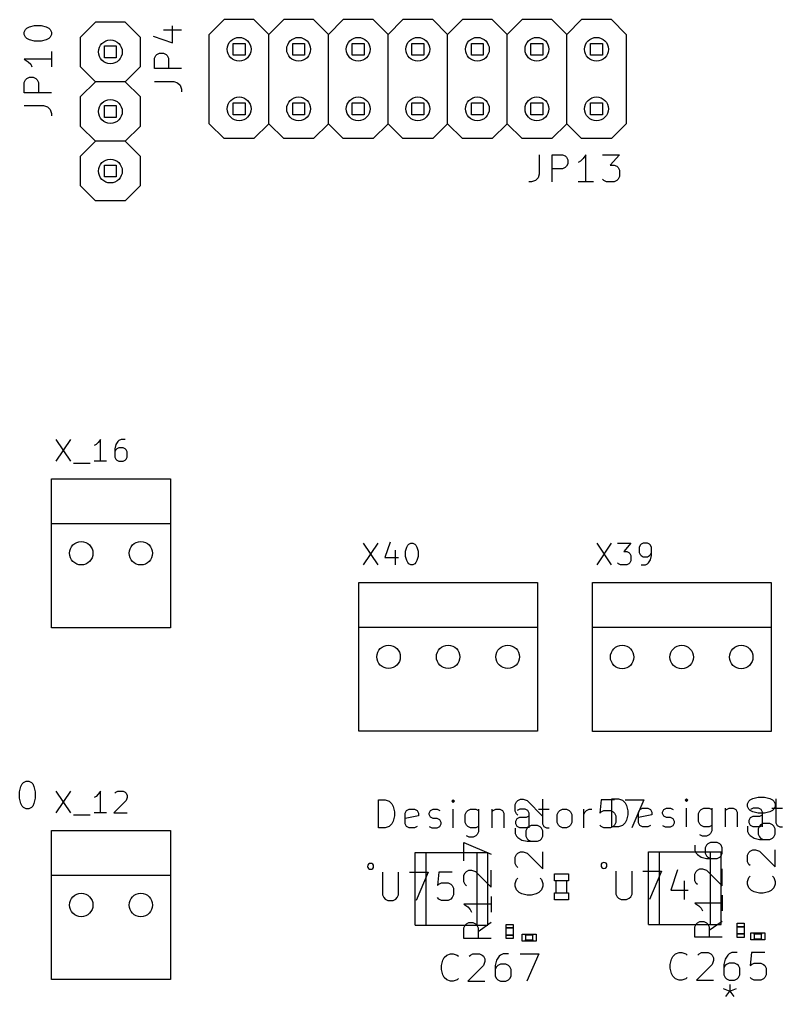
# Model space of a CAD drawing. Header units: millimetres. Extents: x -1 to 260, y -56 to 300.
# Drawn here: x 66.6 to 99.13, y 40.6 to 82.26 of the extents above; entities that cross this region are included whole.
import ezdxf

# ---------------------------------------------------------------- set-up
doc = ezdxf.new("R2010")
doc.units = ezdxf.units.MM
for name, color, linetype, true_color in [('Edge.Cuts', 254, 'CONTINUOUS', 0xd0d2cd), ('F.Fab', 9, 'CONTINUOUS', 0xafafaf), ('F.Silkscreen', 41, 'CONTINUOUS', 0xf2eda1)]:
    doc.layers.add(name, color=color, linetype=linetype, true_color=true_color)

msp = doc.modelspace()

# ---------------------------------------------------------------- linework, layer by layer
at = {"layer": 'Edge.Cuts'}
for centre, radius in [((70.47, 80.88), 0.508), ((75.96, 80.99), 0.508), ((78.5, 80.99), 0.508), ((81.04, 80.99), 0.508), ((83.58, 80.99), 0.508), ((86.12, 80.99), 0.508), ((88.66, 80.99), 0.508), ((91.2, 80.99), 0.508), ((70.47, 78.34), 0.508), ((75.96, 78.45), 0.508), ((78.5, 78.45), 0.508), ((81.04, 78.45), 0.508), ((83.58, 78.45), 0.508), ((86.12, 78.45), 0.508), ((88.66, 78.45), 0.508), ((91.2, 78.45), 0.508), ((70.47, 75.8), 0.508), ((69.23, 59.5), 0.5), ((71.77, 59.5), 0.5), ((82.33489, 55.083209), 0.5), ((84.87489, 55.083209), 0.5), ((87.41489, 55.083209), 0.5), ((92.294228, 55.07385), 0.5), ((94.834228, 55.07385), 0.5), ((97.374228, 55.07385), 0.5), ((69.23, 44.5), 0.5), ((71.77, 44.5), 0.5)]:
    msp.add_circle(centre, radius, dxfattribs=at)
at = {"layer": 'F.Fab', "linetype": 'CONTINUOUS'}
for p, q in [((75.706, 80.736), (75.706, 81.244)), ((75.706, 81.244), (76.214, 81.244)), ((76.214, 81.244), (76.214, 80.736)), ((78.246, 80.736), (78.246, 81.244)), ((78.246, 81.244), (78.754, 81.244)), ((78.754, 81.244), (78.754, 80.736)), ((80.786, 80.736), (80.786, 81.244)), ((80.786, 81.244), (81.294, 81.244)), ((81.294, 81.244), (81.294, 80.736)), ((83.326, 80.736), (83.326, 81.244)), ((83.326, 81.244), (83.834, 81.244)), ((83.834, 81.244), (83.834, 80.736)), ((85.866, 80.736), (85.866, 81.244)), ((85.866, 81.244), (86.374, 81.244)), ((86.374, 81.244), (86.374, 80.736)), ((88.406, 80.736), (88.406, 81.244)), ((88.406, 81.244), (88.914, 81.244)), ((88.914, 81.244), (88.914, 80.736)), ((90.946, 80.736), (90.946, 81.244)), ((90.946, 81.244), (91.454, 81.244)), ((91.454, 81.244), (91.454, 80.736)), ((70.216, 80.626), (70.216, 81.134)), ((70.216, 81.134), (70.724, 81.134)), ((70.724, 81.134), (70.724, 80.626)), ((70.724, 80.626), (70.216, 80.626)), ((76.214, 80.736), (75.706, 80.736)), ((78.754, 80.736), (78.246, 80.736)), ((81.294, 80.736), (80.786, 80.736)), ((83.834, 80.736), (83.326, 80.736)), ((86.374, 80.736), (85.866, 80.736)), ((88.914, 80.736), (88.406, 80.736)), ((91.454, 80.736), (90.946, 80.736)), ((70.216, 78.086), (70.216, 78.594)), ((70.216, 78.594), (70.724, 78.594)), ((70.724, 78.594), (70.724, 78.086)), ((75.706, 78.196), (75.706, 78.704)), ((75.706, 78.704), (76.214, 78.704)), ((76.214, 78.704), (76.214, 78.196)), ((78.246, 78.196), (78.246, 78.704)), ((78.246, 78.704), (78.754, 78.704)), ((78.754, 78.704), (78.754, 78.196)), ((80.786, 78.196), (80.786, 78.704)), ((80.786, 78.704), (81.294, 78.704)), ((81.294, 78.704), (81.294, 78.196)), ((83.326, 78.196), (83.326, 78.704)), ((83.326, 78.704), (83.834, 78.704)), ((83.834, 78.704), (83.834, 78.196)), ((85.866, 78.196), (85.866, 78.704)), ((85.866, 78.704), (86.374, 78.704)), ((86.374, 78.704), (86.374, 78.196)), ((88.406, 78.196), (88.406, 78.704)), ((88.406, 78.704), (88.914, 78.704)), ((88.914, 78.704), (88.914, 78.196)), ((90.946, 78.196), (90.946, 78.704)), ((90.946, 78.704), (91.454, 78.704)), ((91.454, 78.704), (91.454, 78.196)), ((70.724, 78.086), (70.216, 78.086)), ((76.214, 78.196), (75.706, 78.196)), ((78.754, 78.196), (78.246, 78.196)), ((81.294, 78.196), (80.786, 78.196)), ((83.834, 78.196), (83.326, 78.196)), ((86.374, 78.196), (85.866, 78.196)), ((88.914, 78.196), (88.406, 78.196)), ((91.454, 78.196), (90.946, 78.196)), ((70.216, 75.546), (70.216, 76.054)), ((70.216, 76.054), (70.724, 76.054)), ((70.724, 76.054), (70.724, 75.546)), ((70.724, 75.546), (70.216, 75.546)), ((83.474175, 46.732859), (86.572975, 46.732859)), ((83.474175, 43.634059), (83.474175, 46.732859)), ((86.572975, 43.634059), (86.572975, 46.732859)), ((93.42499, 46.771962), (96.52379, 46.771962)), ((93.42499, 43.673162), (93.42499, 46.771962)), ((96.52379, 43.673162), (96.52379, 46.771962)), ((82.079424, 45.897213), (82.079424, 44.927103)), ((82.764208, 44.927103), (82.764208, 45.897213)), ((83.220731, 45.897213), (84.019645, 45.897213)), ((84.019645, 45.897213), (83.506057, 44.698841)), ((84.476168, 45.897213), (84.419103, 45.32656)), ((85.046822, 45.897213), (84.476168, 45.897213)), ((89.403437, 45.526418), (89.403437, 45.826418)), ((89.403437, 45.826418), (90.003337, 45.826418)), ((90.003337, 45.826418), (90.003337, 45.526418)), ((92.030239, 45.936316), (92.030239, 44.966206)), ((92.715023, 44.966206), (92.715023, 45.936316)), ((93.171546, 45.936316), (93.97046, 45.936316)), ((93.97046, 45.936316), (93.456872, 44.737944)), ((94.655245, 45.993382), (94.369918, 45.137402)), ((84.476168, 45.383625), (84.590299, 45.440691)), ((84.590299, 45.440691), (84.875626, 45.440691)), ((84.875626, 45.440691), (84.989756, 45.383625)), ((90.003337, 45.526418), (89.403437, 45.526418)), ((89.474537, 45.022618), (89.474537, 45.512618)), ((89.922537, 45.512618), (89.922537, 45.022618)), ((94.940571, 45.536859), (94.940571, 44.737944)), ((84.419103, 45.32656), (84.476168, 45.383625)), ((84.989756, 45.383625), (85.046822, 45.32656)), ((85.046822, 45.32656), (85.103887, 45.212429)), ((85.103887, 45.212429), (85.103887, 44.927103)), ((89.403437, 44.713618), (89.403437, 45.013618)), ((89.403437, 45.013618), (90.003337, 45.013618)), ((90.003337, 45.013618), (90.003337, 44.713618)), ((94.369918, 45.137402), (95.111767, 45.137402)), ((82.079424, 44.927103), (82.13649, 44.812972)), ((82.13649, 44.812972), (82.193555, 44.755907)), ((82.193555, 44.755907), (82.307686, 44.698841)), ((82.307686, 44.698841), (82.535947, 44.698841)), ((82.535947, 44.698841), (82.650078, 44.755907)), ((82.650078, 44.755907), (82.707143, 44.812972)), ((82.707143, 44.812972), (82.764208, 44.927103)), ((84.476168, 44.755907), (84.419103, 44.812972)), ((84.590299, 44.698841), (84.476168, 44.755907)), ((84.875626, 44.698841), (84.590299, 44.698841)), ((84.989756, 44.755907), (84.875626, 44.698841)), ((85.046822, 44.812972), (84.989756, 44.755907)), ((85.103887, 44.927103), (85.046822, 44.812972)), ((90.003337, 44.713618), (89.403437, 44.713618)), ((92.030239, 44.966206), (92.087305, 44.852075)), ((92.087305, 44.852075), (92.14437, 44.79501)), ((92.14437, 44.79501), (92.258501, 44.737944)), ((92.258501, 44.737944), (92.486762, 44.737944)), ((92.486762, 44.737944), (92.600893, 44.79501)), ((92.600893, 44.79501), (92.657958, 44.852075)), ((92.657958, 44.852075), (92.715023, 44.966206)), ((83.474175, 43.634059), (86.572975, 43.634059)), ((87.35, 43.52), (87.35, 43.67)), ((87.35, 43.67), (87.65, 43.67)), ((87.65, 43.52), (87.35, 43.52)), ((87.65, 43.67), (87.65, 43.52)), ((93.42499, 43.673162), (96.52379, 43.673162)), ((97.2, 43.57), (97.2, 43.72)), ((97.2, 43.72), (97.5, 43.72)), ((97.5, 43.57), (97.2, 43.57)), ((97.5, 43.72), (97.5, 43.57)), ((87.35, 43.07), (87.35, 43.22)), ((87.35, 43.22), (87.65, 43.22)), ((87.65, 43.07), (87.35, 43.07)), ((87.65, 43.22), (87.65, 43.07)), ((88.03, 42.96), (88.03, 43.26)), ((88.03, 43.26), (88.18, 43.26)), ((88.18, 42.96), (88.03, 42.96)), ((88.18, 43.26), (88.18, 42.96)), ((88.18, 43.21), (88.18, 43.26)), ((88.18, 43.26), (88.48, 43.26)), ((88.48, 43.21), (88.18, 43.21)), ((88.18, 42.96), (88.18, 43.01)), ((88.18, 43.01), (88.48, 43.01)), ((88.48, 42.96), (88.18, 42.96)), ((88.48, 43.26), (88.48, 43.21)), ((88.48, 42.96), (88.48, 43.26)), ((88.48, 43.26), (88.63, 43.26)), ((88.48, 43.01), (88.48, 42.96)), ((88.63, 42.96), (88.48, 42.96)), ((88.63, 43.26), (88.63, 42.96)), ((97.2, 43.12), (97.2, 43.27)), ((97.2, 43.27), (97.5, 43.27)), ((97.5, 43.12), (97.2, 43.12)), ((97.5, 43.27), (97.5, 43.12)), ((97.78, 43.01), (97.78, 43.31)), ((97.78, 43.31), (97.93, 43.31)), ((97.93, 43.01), (97.78, 43.01)), ((97.93, 43.31), (97.93, 43.01)), ((97.93, 43.26), (97.93, 43.31)), ((97.93, 43.31), (98.23, 43.31)), ((98.23, 43.26), (97.93, 43.26)), ((97.93, 43.01), (97.93, 43.06)), ((97.93, 43.06), (98.23, 43.06)), ((98.23, 43.01), (97.93, 43.01)), ((98.23, 43.31), (98.23, 43.26)), ((98.23, 43.01), (98.23, 43.31)), ((98.23, 43.31), (98.38, 43.31)), ((98.23, 43.06), (98.23, 43.01)), ((98.38, 43.01), (98.23, 43.01)), ((98.38, 43.31), (98.38, 43.01)), ((96.607982, 40.940943), (96.89222, 40.827248)), ((96.721678, 40.599857), (96.89222, 40.827248)), ((96.89222, 41.111486), (96.89222, 40.827248)), ((96.89222, 40.827248), (97.176459, 40.940943)), ((96.89222, 40.827248), (97.062763, 40.599857))]:
    msp.add_line(p, q, dxfattribs=at)
at = {"layer": 'F.Fab'}
for centre, radius in [((70.47, 80.88), 0.508), ((75.96, 80.99), 0.508), ((78.5, 80.99), 0.508), ((81.04, 80.99), 0.508), ((83.58, 80.99), 0.508), ((86.12, 80.99), 0.508), ((88.66, 80.99), 0.508), ((91.2, 80.99), 0.508), ((70.47, 78.34), 0.508), ((75.96, 78.45), 0.508), ((78.5, 78.45), 0.508), ((81.04, 78.45), 0.508), ((83.58, 78.45), 0.508), ((86.12, 78.45), 0.508), ((88.66, 78.45), 0.508), ((91.2, 78.45), 0.508), ((70.47, 75.8), 0.508), ((69.23, 59.5), 0.5), ((71.77, 59.5), 0.5), ((82.33489, 55.083209), 0.5), ((84.87489, 55.083209), 0.5), ((87.41489, 55.083209), 0.5), ((92.294228, 55.07385), 0.5), ((94.834228, 55.07385), 0.5), ((97.374228, 55.07385), 0.5), ((69.23, 44.5), 0.5), ((71.77, 44.5), 0.5)]:
    msp.add_circle(centre, radius, dxfattribs=at)
at = {"layer": 'F.Silkscreen', "linetype": 'CONTINUOUS'}
for p, q in [((69.835, 82.15), (69.2, 81.515)), ((71.105, 82.15), (69.835, 82.15)), ((71.74, 81.515), (71.105, 82.15)), ((75.325, 82.26), (74.69, 81.625)), ((76.595, 82.26), (75.325, 82.26)), ((77.23, 81.625), (76.595, 82.26)), ((77.865, 82.26), (77.23, 81.625)), ((79.135, 82.26), (77.865, 82.26)), ((79.77, 81.625), (79.135, 82.26)), ((80.405, 82.26), (79.77, 81.625)), ((81.675, 82.26), (80.405, 82.26)), ((82.31, 81.625), (81.675, 82.26)), ((82.945, 82.26), (82.31, 81.625)), ((84.215, 82.26), (82.945, 82.26)), ((84.85, 81.625), (84.215, 82.26)), ((85.485, 82.26), (84.85, 81.625)), ((86.755, 82.26), (85.485, 82.26)), ((87.39, 81.625), (86.755, 82.26)), ((88.025, 82.26), (87.39, 81.625)), ((89.295, 82.26), (88.025, 82.26)), ((89.93, 81.625), (89.295, 82.26)), ((90.565, 82.26), (89.93, 81.625)), ((91.835, 82.26), (90.565, 82.26)), ((92.47, 81.625), (91.835, 82.26)), ((66.797889, 81.725702), (66.852922, 81.835769)), ((66.797889, 81.615636), (66.797889, 81.725702)), ((66.852922, 81.835769), (66.907956, 81.890802)), ((66.907956, 81.890802), (67.018022, 81.945836)), ((67.018022, 81.945836), (67.238156, 82.000869)), ((67.238156, 82.000869), (67.513322, 82.000869)), ((67.513322, 82.000869), (67.733456, 81.945836)), ((67.733456, 81.945836), (67.843522, 81.890802)), ((67.843522, 81.890802), (67.898556, 81.835769)), ((67.898556, 81.835769), (67.953589, 81.725702)), ((67.953589, 81.725702), (67.953589, 81.615636)), ((72.733122, 81.820802), (73.503589, 81.820802)), ((73.118356, 81.270469), (73.118356, 81.985902)), ((66.852922, 81.505569), (66.797889, 81.615636)), ((66.907956, 81.450536), (66.852922, 81.505569)), ((67.018022, 81.395502), (66.907956, 81.450536)), ((67.238156, 81.340469), (67.018022, 81.395502)), ((67.513322, 81.340469), (67.238156, 81.340469)), ((67.733456, 81.395502), (67.513322, 81.340469)), ((67.843522, 81.450536), (67.733456, 81.395502)), ((67.898556, 81.505569), (67.843522, 81.450536)), ((67.953589, 81.615636), (67.898556, 81.505569)), ((69.2, 80.245), (69.2, 81.515)), ((71.74, 81.515), (71.74, 80.245)), ((72.292856, 81.545636), (73.118356, 81.270469)), ((74.69, 77.815), (74.69, 81.625)), ((77.23, 77.815), (77.23, 81.625)), ((79.77, 77.815), (79.77, 81.625)), ((82.31, 77.815), (82.31, 81.625)), ((84.85, 77.815), (84.85, 81.625)), ((87.39, 77.815), (87.39, 81.625)), ((89.93, 77.815), (89.93, 81.625)), ((92.47, 81.625), (92.47, 77.815)), ((67.953589, 80.900202), (67.953589, 80.239802)), ((72.457956, 80.775169), (72.568022, 80.830202)), ((72.568022, 80.830202), (72.733122, 80.830202)), ((72.733122, 80.830202), (72.843189, 80.775169)), ((67.953589, 80.570002), (66.797889, 80.570002)), ((66.797889, 80.570002), (66.962989, 80.459935)), ((66.962989, 80.459935), (67.073056, 80.349869)), ((72.347889, 80.610069), (72.402922, 80.720136)), ((72.347889, 80.169802), (72.347889, 80.610069)), ((72.402922, 80.720136), (72.457956, 80.775169)), ((72.843189, 80.775169), (72.898222, 80.720136)), ((72.898222, 80.720136), (72.953256, 80.610069)), ((72.953256, 80.610069), (72.953256, 80.169802)), ((67.073056, 80.349869), (67.128089, 80.239802)), ((69.835, 79.61), (69.2, 80.245)), ((71.74, 80.245), (71.105, 79.61)), ((73.503589, 80.169802), (72.347889, 80.169802)), ((66.797889, 79.579402), (66.852922, 79.689469)), ((66.797889, 79.139135), (66.797889, 79.579402)), ((66.852922, 79.689469), (66.907956, 79.744502)), ((66.907956, 79.744502), (67.018022, 79.799535)), ((67.018022, 79.799535), (67.183122, 79.799535)), ((67.183122, 79.799535), (67.293189, 79.744502)), ((67.293189, 79.744502), (67.348222, 79.689469)), ((67.348222, 79.689469), (67.403256, 79.579402)), ((67.403256, 79.579402), (67.403256, 79.139135)), ((69.2, 78.975), (69.835, 79.61)), ((71.105, 79.61), (69.835, 79.61)), ((71.105, 79.61), (71.74, 78.975)), ((72.347889, 79.619469), (73.173389, 79.619469)), ((73.173389, 79.619469), (73.338489, 79.564436)), ((73.338489, 79.564436), (73.448556, 79.454369)), ((73.448556, 79.454369), (73.503589, 79.289269)), ((73.503589, 79.289269), (73.503589, 79.179203)), ((67.953589, 79.139135), (66.797889, 79.139135)), ((69.2, 77.705), (69.2, 78.975)), ((71.74, 78.975), (71.74, 77.705)), ((66.797889, 78.588802), (67.623389, 78.588802)), ((67.623389, 78.588802), (67.788489, 78.533769)), ((67.788489, 78.533769), (67.898556, 78.423702)), ((67.898556, 78.423702), (67.953589, 78.258602)), ((67.953589, 78.258602), (67.953589, 78.148536)), ((69.835, 77.07), (69.2, 77.705)), ((71.74, 77.705), (71.105, 77.07)), ((75.325, 77.18), (74.69, 77.815)), ((77.23, 77.815), (76.595, 77.18)), ((77.865, 77.18), (77.23, 77.815)), ((79.77, 77.815), (79.135, 77.18)), ((80.405, 77.18), (79.77, 77.815)), ((82.31, 77.815), (81.675, 77.18)), ((82.945, 77.18), (82.31, 77.815)), ((84.85, 77.815), (84.215, 77.18)), ((85.485, 77.18), (84.85, 77.815)), ((87.39, 77.815), (86.755, 77.18)), ((88.025, 77.18), (87.39, 77.815)), ((89.93, 77.815), (89.295, 77.18)), ((90.565, 77.18), (89.93, 77.815)), ((92.47, 77.815), (91.835, 77.18)), ((76.595, 77.18), (75.325, 77.18)), ((79.135, 77.18), (77.865, 77.18)), ((81.675, 77.18), (80.405, 77.18)), ((84.215, 77.18), (82.945, 77.18)), ((86.755, 77.18), (85.485, 77.18)), ((89.295, 77.18), (88.025, 77.18)), ((91.835, 77.18), (90.565, 77.18)), ((69.2, 76.435), (69.835, 77.07)), ((71.105, 77.07), (69.835, 77.07)), ((71.105, 77.07), (71.74, 76.435)), ((69.2, 75.165), (69.2, 76.435)), ((71.74, 76.435), (71.74, 75.165)), ((88.762602, 76.49591), (88.762602, 75.67041)), ((89.312935, 75.34021), (89.312935, 76.49591)), ((89.312935, 76.49591), (89.753202, 76.49591)), ((89.753202, 76.49591), (89.863269, 76.440877)), ((89.863269, 76.440877), (89.918302, 76.385844)), ((89.918302, 76.385844), (89.973335, 76.275777)), ((89.973335, 76.275777), (89.973335, 76.110677)), ((90.633735, 76.33081), (90.523669, 76.220744)), ((90.743802, 76.49591), (90.633735, 76.33081)), ((90.743802, 75.34021), (90.743802, 76.49591)), ((91.459236, 76.49591), (92.174669, 76.49591)), ((92.174669, 76.49591), (91.789436, 76.055644)), ((89.753202, 75.890544), (89.312935, 75.890544)), ((89.863269, 75.945577), (89.753202, 75.890544)), ((89.918302, 76.00061), (89.863269, 75.945577)), ((89.973335, 76.110677), (89.918302, 76.00061)), ((90.523669, 76.220744), (90.413602, 76.16571)), ((91.789436, 76.055644), (91.954536, 76.055644)), ((91.954536, 76.055644), (92.064602, 76.00061)), ((92.064602, 76.00061), (92.119636, 75.945577)), ((92.119636, 75.945577), (92.174669, 75.83551)), ((92.174669, 75.83551), (92.174669, 75.560344)), ((88.707569, 75.50531), (88.597502, 75.395244)), ((88.762602, 75.67041), (88.707569, 75.50531)), ((91.514269, 75.395244), (91.459236, 75.450277)), ((92.119636, 75.450277), (92.064602, 75.395244)), ((92.174669, 75.560344), (92.119636, 75.450277)), ((69.835, 74.53), (69.2, 75.165)), ((71.74, 75.165), (71.105, 74.53)), ((88.432402, 75.34021), (88.322336, 75.34021)), ((88.597502, 75.395244), (88.432402, 75.34021)), ((91.074002, 75.34021), (90.413602, 75.34021)), ((91.624336, 75.34021), (91.514269, 75.395244)), ((91.954536, 75.34021), (91.624336, 75.34021)), ((92.064602, 75.395244), (91.954536, 75.34021)), ((71.105, 74.53), (69.835, 74.53)), ((68.152237, 64.352463), (68.76861, 63.427903)), ((68.76861, 64.352463), (68.152237, 63.427903)), ((69.95733, 64.220383), (69.869277, 64.13233)), ((70.045383, 64.352463), (69.95733, 64.220383)), ((70.045383, 63.427903), (70.045383, 64.352463)), ((70.793836, 64.26441), (70.705783, 64.13233)), ((70.837863, 64.308436), (70.793836, 64.26441)), ((70.925916, 64.352463), (70.837863, 64.308436)), ((71.102023, 64.352463), (70.925916, 64.352463)), ((69.869277, 64.13233), (69.781223, 64.088303)), ((70.705783, 64.13233), (70.661756, 63.956223)), ((70.661756, 63.956223), (70.661756, 63.60401)), ((70.705783, 63.912196), (70.661756, 63.824143)), ((70.74981, 63.956223), (70.705783, 63.912196)), ((70.837863, 64.00025), (70.74981, 63.956223)), ((71.01397, 64.00025), (70.837863, 64.00025)), ((71.102023, 63.956223), (71.01397, 64.00025)), ((71.14605, 63.912196), (71.102023, 63.956223)), ((71.190076, 63.824143), (71.14605, 63.912196)), ((71.190076, 63.60401), (71.190076, 63.824143)), ((68.90069, 63.33985), (69.605116, 63.33985)), ((70.309543, 63.427903), (69.781223, 63.427903)), ((70.661756, 63.60401), (70.705783, 63.515956)), ((70.705783, 63.515956), (70.74981, 63.47193)), ((70.74981, 63.47193), (70.837863, 63.427903)), ((70.837863, 63.427903), (71.01397, 63.427903)), ((71.01397, 63.427903), (71.102023, 63.47193)), ((71.102023, 63.47193), (71.14605, 63.515956)), ((71.14605, 63.515956), (71.190076, 63.60401)), ((67.96, 62.675), (73.04, 62.675)), ((67.96, 60.77), (67.96, 62.675)), ((73.04, 62.675), (73.04, 60.77)), ((67.96, 60.77), (73.04, 60.77)), ((67.96, 56.325), (67.96, 60.77)), ((73.04, 60.77), (73.04, 56.325)), ((81.257127, 59.935672), (81.8735, 59.011112)), ((81.8735, 59.935672), (81.257127, 59.011112)), ((82.40182, 59.979699), (82.181686, 59.319299)), ((82.621953, 59.627485), (82.621953, 59.011112)), ((83.062219, 59.583459), (83.106246, 59.759565)), ((83.062219, 59.363325), (83.062219, 59.583459)), ((83.106246, 59.759565), (83.150273, 59.847619)), ((83.150273, 59.847619), (83.194299, 59.891645)), ((83.194299, 59.891645), (83.282353, 59.935672)), ((83.282353, 59.935672), (83.370406, 59.935672)), ((83.370406, 59.935672), (83.458459, 59.891645)), ((83.458459, 59.891645), (83.502486, 59.847619)), ((83.502486, 59.847619), (83.546513, 59.759565)), ((83.546513, 59.759565), (83.590539, 59.583459)), ((83.590539, 59.583459), (83.590539, 59.363325)), ((91.216465, 59.926313), (91.832838, 59.001753)), ((91.832838, 59.926313), (91.216465, 59.001753)), ((92.096998, 59.926313), (92.669344, 59.926313)), ((92.669344, 59.926313), (92.361158, 59.5741)), ((92.361158, 59.5741), (92.493238, 59.5741)), ((92.493238, 59.5741), (92.581291, 59.530073)), ((93.065584, 59.83826), (93.021557, 59.750206)), ((93.021557, 59.750206), (93.021557, 59.530073)), ((93.109611, 59.882286), (93.065584, 59.83826)), ((93.197664, 59.926313), (93.109611, 59.882286)), ((93.373771, 59.926313), (93.197664, 59.926313)), ((93.461824, 59.882286), (93.373771, 59.926313)), ((93.505851, 59.83826), (93.461824, 59.882286)), ((93.549877, 59.750206), (93.505851, 59.83826)), ((93.549877, 59.397993), (93.549877, 59.750206)), ((82.181686, 59.319299), (82.754033, 59.319299)), ((83.106246, 59.187219), (83.062219, 59.363325)), ((83.150273, 59.099165), (83.106246, 59.187219)), ((83.546513, 59.187219), (83.502486, 59.099165)), ((83.590539, 59.363325), (83.546513, 59.187219)), ((92.581291, 59.530073), (92.625318, 59.486046)), ((92.625318, 59.486046), (92.669344, 59.397993)), ((92.669344, 59.17786), (92.625318, 59.089806)), ((92.669344, 59.397993), (92.669344, 59.17786)), ((93.021557, 59.530073), (93.065584, 59.44202)), ((93.065584, 59.44202), (93.109611, 59.397993)), ((93.109611, 59.397993), (93.197664, 59.353966)), ((93.197664, 59.353966), (93.373771, 59.353966)), ((93.373771, 59.353966), (93.461824, 59.397993)), ((93.417797, 59.089806), (93.505851, 59.221886)), ((93.461824, 59.397993), (93.505851, 59.44202)), ((93.505851, 59.44202), (93.549877, 59.530073)), ((93.505851, 59.221886), (93.549877, 59.397993)), ((83.194299, 59.055139), (83.150273, 59.099165)), ((83.282353, 59.011112), (83.194299, 59.055139)), ((83.370406, 59.011112), (83.282353, 59.011112)), ((83.458459, 59.055139), (83.370406, 59.011112)), ((83.502486, 59.099165), (83.458459, 59.055139)), ((92.141024, 59.04578), (92.096998, 59.089806)), ((92.229078, 59.001753), (92.141024, 59.04578)), ((92.493238, 59.001753), (92.229078, 59.001753)), ((92.581291, 59.04578), (92.493238, 59.001753)), ((92.625318, 59.089806), (92.581291, 59.04578)), ((93.109611, 59.001753), (93.285717, 59.001753)), ((93.285717, 59.001753), (93.373771, 59.04578)), ((93.373771, 59.04578), (93.417797, 59.089806)), ((81.06489, 58.258209), (88.68489, 58.258209)), ((81.06489, 56.353209), (81.06489, 58.258209)), ((88.68489, 58.258209), (88.68489, 56.353209)), ((91.024228, 58.24885), (98.644228, 58.24885)), ((91.024228, 56.34385), (91.024228, 58.24885)), ((98.644228, 58.24885), (98.644228, 56.34385)), ((73.04, 56.325), (67.96, 56.325)), ((81.06489, 56.353209), (88.68489, 56.353209)), ((81.06489, 51.908209), (81.06489, 56.353209)), ((88.68489, 56.353209), (88.68489, 51.908209)), ((91.024228, 56.34385), (98.644228, 56.34385)), ((91.024228, 51.89885), (91.024228, 56.34385)), ((98.644228, 56.34385), (98.644228, 51.89885)), ((88.68489, 51.908209), (81.06489, 51.908209)), ((98.644228, 51.89885), (91.024228, 51.89885)), ((66.65365, 49.556272), (66.709675, 49.668322)), ((66.709675, 49.668322), (66.765701, 49.724347)), ((66.765701, 49.724347), (66.877751, 49.780372)), ((66.877751, 49.780372), (66.989801, 49.780372)), ((66.989801, 49.780372), (67.101851, 49.724347)), ((67.101851, 49.724347), (67.157877, 49.668322)), ((67.157877, 49.668322), (67.213902, 49.556272)), ((66.597625, 49.332171), (66.65365, 49.556272)), ((66.597625, 49.052046), (66.597625, 49.332171)), ((67.213902, 49.556272), (67.269927, 49.332171)), ((67.269927, 49.332171), (67.269927, 49.052046)), ((68.152237, 49.352463), (68.76861, 48.427903)), ((68.76861, 49.352463), (68.152237, 48.427903)), ((69.95733, 49.220383), (69.869277, 49.13233)), ((70.045383, 49.352463), (69.95733, 49.220383)), ((70.045383, 48.427903), (70.045383, 49.352463)), ((70.661756, 49.26441), (70.705783, 49.308436)), ((70.705783, 49.308436), (70.793836, 49.352463)), ((70.793836, 49.352463), (71.01397, 49.352463)), ((71.01397, 49.352463), (71.102023, 49.308436)), ((71.102023, 49.308436), (71.14605, 49.26441)), ((71.14605, 49.26441), (71.190076, 49.176356)), ((71.190076, 49.176356), (71.190076, 49.088303)), ((66.65365, 48.827945), (66.597625, 49.052046)), ((66.709675, 48.715895), (66.65365, 48.827945)), ((67.213902, 48.827945), (67.157877, 48.715895)), ((67.269927, 49.052046), (67.213902, 48.827945)), ((69.869277, 49.13233), (69.781223, 49.088303)), ((71.14605, 48.956223), (70.61773, 48.427903)), ((71.190076, 49.088303), (71.14605, 48.956223)), ((81.903544, 47.79732), (81.903544, 48.99112)), ((81.903544, 48.99112), (82.187782, 48.99112)), ((82.187782, 48.99112), (82.358325, 48.934272)), ((82.358325, 48.934272), (82.47202, 48.820577)), ((82.47202, 48.820577), (82.528867, 48.706882)), ((85.087011, 48.99112), (85.030163, 48.934272)), ((85.030163, 48.934272), (85.087011, 48.877425)), ((85.143858, 48.934272), (85.087011, 48.99112)), ((85.087011, 48.99112), (85.087011, 48.877425)), ((85.087011, 48.877425), (85.143858, 48.934272)), ((87.738164, 48.783947), (87.794189, 48.895998)), ((87.738164, 48.503822), (87.738164, 48.783947)), ((87.794189, 48.895998), (87.850214, 48.952023)), ((87.850214, 48.952023), (87.962264, 49.008048)), ((87.962264, 49.008048), (88.074315, 49.008048)), ((88.074315, 49.008048), (88.24239, 48.952023)), ((88.24239, 48.952023), (88.914692, 48.279721)), ((88.895802, 48.99112), (88.895802, 47.967863)), ((88.914692, 48.279721), (88.914692, 49.008048)), ((91.397097, 48.99112), (91.340249, 48.422644)), ((91.965573, 48.99112), (91.397097, 48.99112)), ((91.854359, 47.836423), (91.854359, 49.030223)), ((91.854359, 49.030223), (92.138597, 49.030223)), ((92.138597, 49.030223), (92.30914, 48.973375)), ((92.30914, 48.973375), (92.422835, 48.85968)), ((92.420353, 48.99112), (93.21622, 48.99112)), ((92.422835, 48.85968), (92.479682, 48.745985)), ((92.479682, 48.745985), (92.53653, 48.518594)), ((93.21622, 48.99112), (92.704591, 47.79732)), ((95.037826, 49.030223), (94.980978, 48.973375)), ((94.980978, 48.973375), (95.037826, 48.916528)), ((95.094673, 48.973375), (95.037826, 49.030223)), ((95.037826, 49.030223), (95.037826, 48.916528)), ((95.037826, 48.916528), (95.094673, 48.973375)), ((97.640614, 48.81146), (97.696639, 48.92351)), ((97.640614, 48.69941), (97.640614, 48.81146)), ((97.696639, 48.92351), (97.752664, 48.979536)), ((97.752664, 48.979536), (97.864714, 49.035561)), ((97.864714, 49.035561), (98.088815, 49.091586)), ((98.088815, 49.091586), (98.368941, 49.091586)), ((98.368941, 49.091586), (98.593041, 49.035561)), ((98.593041, 49.035561), (98.705091, 48.979536)), ((98.705091, 48.979536), (98.761117, 48.92351)), ((98.761117, 48.92351), (98.817142, 48.81146)), ((98.817142, 48.81146), (98.817142, 48.69941)), ((98.846617, 49.030223), (98.846617, 48.006966)), ((66.765701, 48.65987), (66.709675, 48.715895)), ((66.877751, 48.603844), (66.765701, 48.65987)), ((66.989801, 48.603844), (66.877751, 48.603844)), ((67.101851, 48.65987), (66.989801, 48.603844)), ((67.157877, 48.715895), (67.101851, 48.65987)), ((68.90069, 48.33985), (69.605116, 48.33985)), ((70.309543, 48.427903), (69.781223, 48.427903)), ((70.61773, 48.427903), (71.190076, 48.427903)), ((82.528867, 48.706882), (82.585715, 48.479491)), ((82.585715, 48.479491), (82.585715, 48.308948)), ((83.040496, 48.422644), (83.097344, 48.536339)), ((83.040496, 47.967863), (83.040496, 48.422644)), ((83.097344, 48.536339), (83.211039, 48.593187)), ((83.211039, 48.593187), (83.438429, 48.593187)), ((83.438429, 48.593187), (83.552125, 48.536339)), ((83.552125, 48.536339), (83.608972, 48.422644)), ((83.608972, 48.422644), (83.608972, 48.308948)), ((84.063753, 48.422644), (84.120601, 48.536339)), ((84.063753, 48.365796), (84.063753, 48.422644)), ((84.120601, 48.252101), (84.063753, 48.365796)), ((84.120601, 48.536339), (84.234296, 48.593187)), ((84.234296, 48.593187), (84.404839, 48.593187)), ((84.404839, 48.593187), (84.518534, 48.536339)), ((85.087011, 47.79732), (85.087011, 48.593187)), ((85.598639, 48.365796), (85.655487, 48.479491)), ((85.598639, 48.02471), (85.598639, 48.365796)), ((85.655487, 48.479491), (85.712334, 48.536339)), ((85.712334, 48.536339), (85.826029, 48.593187)), ((85.826029, 48.593187), (86.05342, 48.593187)), ((86.05342, 48.593187), (86.167115, 48.536339)), ((86.167115, 48.593187), (86.167115, 47.626777)), ((86.735592, 48.593187), (86.735592, 47.79732)), ((86.735592, 48.479491), (86.792439, 48.536339)), ((86.792439, 48.536339), (86.906134, 48.593187)), ((86.906134, 48.593187), (87.076677, 48.593187)), ((87.076677, 48.593187), (87.190373, 48.536339)), ((87.190373, 48.536339), (87.24722, 48.422644)), ((87.24722, 48.422644), (87.24722, 47.79732)), ((87.794189, 48.391771), (87.738164, 48.503822)), ((87.850214, 48.335746), (87.794189, 48.391771)), ((87.929392, 48.593187), (87.815697, 48.536339)), ((88.156782, 48.593187), (87.929392, 48.593187)), ((88.270478, 48.536339), (88.156782, 48.593187)), ((88.327325, 48.422644), (88.270478, 48.536339)), ((88.327325, 47.79732), (88.327325, 48.422644)), ((88.725259, 48.593187), (89.18004, 48.593187)), ((89.521125, 48.365796), (89.577973, 48.479491)), ((89.521125, 48.02471), (89.521125, 48.365796)), ((89.577973, 48.479491), (89.63482, 48.536339)), ((89.63482, 48.536339), (89.748515, 48.593187)), ((89.748515, 48.593187), (89.919058, 48.593187)), ((89.919058, 48.593187), (90.032754, 48.536339)), ((90.032754, 48.536339), (90.089601, 48.479491)), ((90.089601, 48.479491), (90.146449, 48.365796)), ((90.146449, 48.365796), (90.146449, 48.02471)), ((90.658078, 47.79732), (90.658078, 48.593187)), ((90.658078, 48.365796), (90.714925, 48.479491)), ((90.714925, 48.479491), (90.771773, 48.536339)), ((90.771773, 48.536339), (90.885468, 48.593187)), ((90.885468, 48.593187), (90.999163, 48.593187)), ((91.340249, 48.422644), (91.397097, 48.479491)), ((91.397097, 48.479491), (91.510792, 48.536339)), ((91.510792, 48.536339), (91.79503, 48.536339)), ((91.79503, 48.536339), (91.908725, 48.479491)), ((91.908725, 48.479491), (91.965573, 48.422644)), ((91.965573, 48.422644), (92.02242, 48.308948)), ((92.53653, 48.348051), (92.479682, 48.120661)), ((92.53653, 48.518594), (92.53653, 48.348051)), ((92.991311, 48.461747), (93.048159, 48.575442)), ((92.991311, 48.006966), (92.991311, 48.461747)), ((93.559787, 48.348051), (92.991311, 48.234356)), ((93.048159, 48.575442), (93.161854, 48.63229)), ((93.161854, 48.63229), (93.389244, 48.63229)), ((93.389244, 48.63229), (93.50294, 48.575442)), ((93.50294, 48.575442), (93.559787, 48.461747)), ((93.559787, 48.461747), (93.559787, 48.348051)), ((94.014568, 48.461747), (94.071416, 48.575442)), ((94.014568, 48.404899), (94.014568, 48.461747)), ((94.071416, 48.291204), (94.014568, 48.404899)), ((94.071416, 48.575442), (94.185111, 48.63229)), ((94.185111, 48.63229), (94.355654, 48.63229)), ((94.355654, 48.63229), (94.469349, 48.575442)), ((95.037826, 47.836423), (95.037826, 48.63229)), ((95.549454, 48.404899), (95.606302, 48.518594)), ((95.549454, 48.063813), (95.549454, 48.404899)), ((95.606302, 48.518594), (95.663149, 48.575442)), ((95.663149, 48.575442), (95.776844, 48.63229)), ((95.776844, 48.63229), (96.004235, 48.63229)), ((96.004235, 48.63229), (96.11793, 48.575442)), ((96.11793, 48.63229), (96.11793, 47.66588)), ((96.686407, 48.63229), (96.686407, 47.836423)), ((96.686407, 48.518594), (96.743254, 48.575442)), ((96.743254, 48.575442), (96.856949, 48.63229)), ((96.856949, 48.63229), (97.027492, 48.63229)), ((97.027492, 48.63229), (97.141188, 48.575442)), ((97.141188, 48.575442), (97.198035, 48.461747)), ((97.198035, 48.461747), (97.198035, 47.836423)), ((97.696639, 48.58736), (97.640614, 48.69941)), ((97.752664, 48.531334), (97.696639, 48.58736)), ((97.864714, 48.475309), (97.752664, 48.531334)), ((97.880207, 48.63229), (97.766512, 48.575442)), ((98.088815, 48.419284), (97.864714, 48.475309)), ((98.107597, 48.63229), (97.880207, 48.63229)), ((98.368941, 48.419284), (98.088815, 48.419284)), ((98.221293, 48.575442), (98.107597, 48.63229)), ((98.164445, 48.291204), (98.27814, 48.348051)), ((98.27814, 48.461747), (98.221293, 48.575442)), ((98.27814, 47.836423), (98.27814, 48.461747)), ((98.593041, 48.475309), (98.368941, 48.419284)), ((98.705091, 48.531334), (98.593041, 48.475309)), ((98.676074, 48.63229), (99.130855, 48.63229)), ((98.761117, 48.58736), (98.705091, 48.531334)), ((98.817142, 48.69941), (98.761117, 48.58736)), ((82.47202, 47.967863), (82.358325, 47.854168)), ((82.528867, 48.081558), (82.47202, 47.967863)), ((82.585715, 48.308948), (82.528867, 48.081558)), ((83.608972, 48.308948), (83.040496, 48.195253)), ((83.097344, 47.854168), (83.040496, 47.967863)), ((84.234296, 48.195253), (84.120601, 48.252101)), ((84.404839, 48.195253), (84.234296, 48.195253)), ((84.518534, 48.138406), (84.404839, 48.195253)), ((84.575382, 48.02471), (84.518534, 48.138406)), ((84.518534, 47.854168), (84.575382, 47.967863)), ((84.575382, 47.967863), (84.575382, 48.02471)), ((85.655487, 47.911015), (85.598639, 48.02471)), ((85.712334, 47.854168), (85.655487, 47.911015)), ((87.758849, 48.081558), (87.815697, 48.195253)), ((87.758849, 47.967863), (87.758849, 48.081558)), ((87.815697, 47.854168), (87.758849, 47.967863)), ((87.815697, 48.195253), (87.929392, 48.252101)), ((87.929392, 48.252101), (88.21363, 48.252101)), ((88.21363, 48.252101), (88.327325, 48.308948)), ((88.895802, 47.967863), (88.952649, 47.854168)), ((89.577973, 47.911015), (89.521125, 48.02471)), ((89.63482, 47.854168), (89.577973, 47.911015)), ((90.089601, 47.911015), (90.032754, 47.854168)), ((90.146449, 48.02471), (90.089601, 47.911015)), ((91.397097, 47.854168), (91.340249, 47.911015)), ((91.965573, 47.911015), (91.908725, 47.854168)), ((92.02242, 48.02471), (91.965573, 47.911015)), ((92.02242, 48.308948), (92.02242, 48.02471)), ((92.422835, 48.006966), (92.30914, 47.893271)), ((92.479682, 48.120661), (92.422835, 48.006966)), ((93.048159, 47.893271), (92.991311, 48.006966)), ((94.185111, 48.234356), (94.071416, 48.291204)), ((94.355654, 48.234356), (94.185111, 48.234356)), ((94.469349, 48.177509), (94.355654, 48.234356)), ((94.526197, 48.063813), (94.469349, 48.177509)), ((94.469349, 47.893271), (94.526197, 48.006966)), ((94.526197, 48.006966), (94.526197, 48.063813)), ((95.606302, 47.950118), (95.549454, 48.063813)), ((95.663149, 47.893271), (95.606302, 47.950118)), ((97.709664, 48.120661), (97.766512, 48.234356)), ((97.709664, 48.006966), (97.709664, 48.120661)), ((97.766512, 47.893271), (97.709664, 48.006966)), ((97.766512, 48.234356), (97.880207, 48.291204)), ((97.880207, 48.291204), (98.164445, 48.291204)), ((98.200865, 47.915058), (98.14484, 47.859033)), ((98.312915, 47.971083), (98.200865, 47.915058)), ((98.593041, 47.971083), (98.312915, 47.971083)), ((98.705091, 47.915058), (98.593041, 47.971083)), ((98.761117, 47.859033), (98.705091, 47.915058)), ((98.846617, 48.006966), (98.903464, 47.893271)), ((67.96, 47.675), (73.04, 47.675)), ((67.96, 45.77), (67.96, 47.675)), ((73.04, 47.675), (73.04, 45.77)), ((82.187782, 47.79732), (81.903544, 47.79732)), ((82.358325, 47.854168), (82.187782, 47.79732)), ((83.211039, 47.79732), (83.097344, 47.854168)), ((83.438429, 47.79732), (83.211039, 47.79732)), ((83.552125, 47.854168), (83.438429, 47.79732)), ((84.063753, 47.854168), (84.177448, 47.79732)), ((84.177448, 47.79732), (84.404839, 47.79732)), ((84.404839, 47.79732), (84.518534, 47.854168)), ((85.826029, 47.79732), (85.712334, 47.854168)), ((86.05342, 47.79732), (85.826029, 47.79732)), ((86.167115, 47.854168), (86.05342, 47.79732)), ((86.110268, 47.513082), (86.05342, 47.456234)), ((86.167115, 47.626777), (86.110268, 47.513082)), ((87.738164, 47.775495), (87.738164, 47.551394)), ((87.738164, 47.551394), (87.794189, 47.439344)), ((87.929392, 47.79732), (87.815697, 47.854168)), ((88.21363, 47.79732), (87.929392, 47.79732)), ((88.24239, 47.775495), (88.186365, 47.663444)), ((88.186365, 47.663444), (88.186365, 47.439344)), ((88.327325, 47.854168), (88.21363, 47.79732)), ((88.298415, 47.83152), (88.24239, 47.775495)), ((88.410465, 47.887545), (88.298415, 47.83152)), ((88.690591, 47.887545), (88.410465, 47.887545)), ((88.802641, 47.83152), (88.690591, 47.887545)), ((88.858667, 47.775495), (88.802641, 47.83152)), ((88.914692, 47.663444), (88.858667, 47.775495)), ((88.914692, 47.439344), (88.914692, 47.663444)), ((88.952649, 47.854168), (89.066344, 47.79732)), ((89.066344, 47.79732), (89.18004, 47.79732)), ((89.748515, 47.79732), (89.63482, 47.854168)), ((89.919058, 47.79732), (89.748515, 47.79732)), ((90.032754, 47.854168), (89.919058, 47.79732)), ((91.510792, 47.79732), (91.397097, 47.854168)), ((91.79503, 47.79732), (91.510792, 47.79732)), ((91.908725, 47.854168), (91.79503, 47.79732)), ((92.138597, 47.836423), (91.854359, 47.836423)), ((92.30914, 47.893271), (92.138597, 47.836423)), ((93.161854, 47.836423), (93.048159, 47.893271)), ((93.389244, 47.836423), (93.161854, 47.836423)), ((93.50294, 47.893271), (93.389244, 47.836423)), ((94.014568, 47.893271), (94.128263, 47.836423)), ((94.128263, 47.836423), (94.355654, 47.836423)), ((94.355654, 47.836423), (94.469349, 47.893271)), ((95.719997, 47.43849), (95.606302, 47.495337)), ((95.776844, 47.836423), (95.663149, 47.893271)), ((96.004235, 47.836423), (95.776844, 47.836423)), ((96.004235, 47.495337), (95.89054, 47.43849)), ((96.11793, 47.893271), (96.004235, 47.836423)), ((96.061083, 47.552185), (96.004235, 47.495337)), ((96.11793, 47.66588), (96.061083, 47.552185)), ((97.640614, 47.859033), (97.640614, 47.634932)), ((97.640614, 47.634932), (97.696639, 47.522882)), ((97.696639, 47.522882), (97.752664, 47.466857)), ((97.880207, 47.836423), (97.766512, 47.893271)), ((98.164445, 47.836423), (97.880207, 47.836423)), ((98.14484, 47.859033), (98.088815, 47.746982)), ((98.088815, 47.746982), (98.088815, 47.522882)), ((98.088815, 47.522882), (98.14484, 47.410831)), ((98.27814, 47.893271), (98.164445, 47.836423)), ((98.817142, 47.746982), (98.761117, 47.859033)), ((98.761117, 47.410831), (98.817142, 47.522882)), ((98.817142, 47.522882), (98.817142, 47.746982)), ((98.903464, 47.893271), (99.017159, 47.836423)), ((99.017159, 47.836423), (99.130855, 47.836423)), ((85.539627, 46.382103), (85.539627, 47.166455)), ((85.539627, 47.166455), (86.716155, 46.662229)), ((85.769182, 47.399387), (85.655487, 47.456234)), ((85.939725, 47.399387), (85.769182, 47.399387)), ((86.05342, 47.456234), (85.939725, 47.399387)), ((87.794189, 47.439344), (87.850214, 47.383319)), ((87.850214, 47.383319), (88.018289, 47.271268)), ((88.018289, 47.271268), (88.24239, 47.215243)), ((88.186365, 47.439344), (88.24239, 47.327293)), ((88.24239, 47.327293), (88.298415, 47.271268)), ((88.24239, 47.215243), (88.690591, 47.215243)), ((88.298415, 47.271268), (88.410465, 47.215243)), ((88.690591, 47.215243), (88.802641, 47.271268)), ((88.802641, 47.271268), (88.858667, 47.327293)), ((88.858667, 47.327293), (88.914692, 47.439344)), ((95.89054, 47.43849), (95.719997, 47.43849)), ((95.949878, 47.104405), (95.893853, 47.04838)), ((96.061928, 47.16043), (95.949878, 47.104405)), ((96.342054, 47.16043), (96.061928, 47.16043)), ((96.454104, 47.104405), (96.342054, 47.16043)), ((96.51013, 47.04838), (96.454104, 47.104405)), ((97.752664, 47.466857), (97.920739, 47.354806)), ((97.920739, 47.354806), (98.14484, 47.298781)), ((98.14484, 47.410831), (98.200865, 47.354806)), ((98.14484, 47.298781), (98.593041, 47.298781)), ((98.200865, 47.354806), (98.312915, 47.298781)), ((98.593041, 47.298781), (98.705091, 47.354806)), ((98.705091, 47.354806), (98.761117, 47.410831)), ((83.931375, 46.732859), (86.115775, 46.732859)), ((83.931375, 43.634059), (83.931375, 46.732859)), ((86.115775, 43.634059), (86.115775, 46.732859)), ((87.794189, 46.654992), (87.850214, 46.711017)), ((87.850214, 46.711017), (87.962264, 46.767042)), ((87.962264, 46.767042), (88.074315, 46.767042)), ((88.074315, 46.767042), (88.24239, 46.711017)), ((88.24239, 46.711017), (88.914692, 46.038715)), ((88.914692, 46.038715), (88.914692, 46.767042)), ((93.88219, 46.771962), (96.06659, 46.771962)), ((93.88219, 43.673162), (93.88219, 46.771962)), ((95.389627, 47.04838), (95.389627, 46.824279)), ((95.389627, 46.824279), (95.445652, 46.712229)), ((95.445652, 46.712229), (95.501677, 46.656204)), ((95.893853, 47.04838), (95.837828, 46.936329)), ((95.837828, 46.936329), (95.837828, 46.712229)), ((95.837828, 46.712229), (95.893853, 46.600178)), ((96.06659, 43.673162), (96.06659, 46.771962)), ((96.566155, 46.936329), (96.51013, 47.04838)), ((96.51013, 46.600178), (96.566155, 46.712229)), ((96.566155, 46.712229), (96.566155, 46.936329)), ((97.640614, 46.626479), (97.696639, 46.73853)), ((97.696639, 46.73853), (97.752664, 46.794555)), ((97.752664, 46.794555), (97.864714, 46.85058)), ((97.864714, 46.85058), (97.976765, 46.85058)), ((97.976765, 46.85058), (98.14484, 46.794555)), ((98.14484, 46.794555), (98.817142, 46.122253)), ((98.817142, 46.122253), (98.817142, 46.85058)), ((87.738164, 46.542941), (87.794189, 46.654992)), ((87.738164, 46.262816), (87.738164, 46.542941)), ((87.794189, 46.150765), (87.738164, 46.262816)), ((95.501677, 46.656204), (95.669752, 46.544153)), ((95.669752, 46.544153), (95.893853, 46.488128)), ((95.893853, 46.600178), (95.949878, 46.544153)), ((95.893853, 46.488128), (96.342054, 46.488128)), ((95.949878, 46.544153), (96.061928, 46.488128)), ((96.342054, 46.488128), (96.454104, 46.544153)), ((96.454104, 46.544153), (96.51013, 46.600178)), ((97.640614, 46.346354), (97.640614, 46.626479)), ((97.696639, 46.234303), (97.640614, 46.346354)), ((85.539627, 45.765826), (85.595652, 45.877877)), ((85.595652, 45.877877), (85.651677, 45.933902)), ((85.651677, 45.933902), (85.763727, 45.989927)), ((85.763727, 45.989927), (85.875778, 45.989927)), ((85.875778, 45.989927), (86.043853, 45.933902)), ((86.043853, 45.933902), (86.716155, 45.2616)), ((86.716155, 45.2616), (86.716155, 45.989927)), ((87.850214, 46.09474), (87.794189, 46.150765)), ((95.389627, 45.815826), (95.445652, 45.927877)), ((95.445652, 45.927877), (95.501677, 45.983902)), ((95.501677, 45.983902), (95.613727, 46.039927)), ((95.613727, 46.039927), (95.725778, 46.039927)), ((95.725778, 46.039927), (95.893853, 45.983902)), ((95.893853, 45.983902), (96.566155, 45.3116)), ((96.566155, 45.3116), (96.566155, 46.039927)), ((97.752664, 46.178278), (97.696639, 46.234303)), ((67.96, 45.77), (73.04, 45.77)), ((67.96, 41.325), (67.96, 45.77)), ((73.04, 45.77), (73.04, 41.325)), ((85.539627, 45.485701), (85.539627, 45.765826)), ((85.595652, 45.37365), (85.539627, 45.485701)), ((87.738164, 45.422438), (87.794189, 45.590514)), ((87.738164, 45.310388), (87.738164, 45.422438)), ((87.794189, 45.590514), (87.850214, 45.646539)), ((88.802641, 45.646539), (88.858667, 45.590514)), ((88.858667, 45.590514), (88.914692, 45.422438)), ((88.914692, 45.422438), (88.914692, 45.310388)), ((95.389627, 45.535701), (95.389627, 45.815826)), ((95.445652, 45.42365), (95.389627, 45.535701)), ((95.501677, 45.367625), (95.445652, 45.42365)), ((97.640614, 45.505976), (97.696639, 45.674052)), ((97.640614, 45.393926), (97.640614, 45.505976)), ((97.696639, 45.674052), (97.752664, 45.730077)), ((98.705091, 45.730077), (98.761117, 45.674052)), ((98.761117, 45.674052), (98.817142, 45.505976)), ((98.817142, 45.505976), (98.817142, 45.393926)), ((85.651677, 45.317625), (85.595652, 45.37365)), ((87.794189, 45.142313), (87.738164, 45.310388)), ((87.906239, 45.030262), (87.794189, 45.142313)), ((88.018289, 44.974237), (87.906239, 45.030262)), ((88.746616, 45.030262), (88.634566, 44.974237)), ((88.858667, 45.142313), (88.746616, 45.030262)), ((88.914692, 45.310388), (88.858667, 45.142313)), ((97.696639, 45.225851), (97.640614, 45.393926)), ((97.808689, 45.1138), (97.696639, 45.225851)), ((97.920739, 45.057775), (97.808689, 45.1138)), ((98.14484, 45.00175), (97.920739, 45.057775)), ((98.312915, 45.00175), (98.14484, 45.00175)), ((98.537016, 45.057775), (98.312915, 45.00175)), ((98.649066, 45.1138), (98.537016, 45.057775)), ((98.761117, 45.225851), (98.649066, 45.1138)), ((98.817142, 45.393926), (98.761117, 45.225851)), ((86.716155, 44.869424), (86.716155, 44.197122)), ((88.24239, 44.918212), (88.018289, 44.974237)), ((88.410465, 44.918212), (88.24239, 44.918212)), ((88.634566, 44.974237), (88.410465, 44.918212)), ((96.566155, 44.583273), (95.389627, 44.583273)), ((95.389627, 44.583273), (95.557702, 44.471223)), ((96.566155, 44.919424), (96.566155, 44.247122)), ((86.716155, 44.533273), (85.539627, 44.533273)), ((85.539627, 44.533273), (85.707702, 44.421223)), ((85.707702, 44.421223), (85.819752, 44.309172)), ((85.819752, 44.309172), (85.875778, 44.197122)), ((95.557702, 44.471223), (95.669752, 44.359172)), ((95.669752, 44.359172), (95.725778, 44.247122)), ((85.651677, 43.692896), (85.763727, 43.748921)), ((85.763727, 43.748921), (85.931803, 43.748921)), ((85.931803, 43.748921), (86.043853, 43.692896)), ((86.716155, 43.748921), (86.155903, 43.356745)), ((95.501677, 43.742896), (95.613727, 43.798921)), ((95.613727, 43.798921), (95.781803, 43.798921)), ((95.781803, 43.798921), (95.893853, 43.742896)), ((96.566155, 43.798921), (96.005903, 43.406745)), ((83.931375, 43.634059), (86.115775, 43.634059)), ((85.539627, 43.52482), (85.595652, 43.636871)), ((85.539627, 43.076619), (85.539627, 43.52482)), ((85.595652, 43.636871), (85.651677, 43.692896)), ((86.043853, 43.692896), (86.099878, 43.636871)), ((86.099878, 43.636871), (86.155903, 43.52482)), ((86.155903, 43.52482), (86.155903, 43.076619)), ((87.35, 43.22), (87.35, 43.52)), ((87.35, 43.52), (87.65, 43.52)), ((87.65, 43.52), (87.65, 43.22)), ((93.88219, 43.673162), (96.06659, 43.673162)), ((95.389627, 43.57482), (95.445652, 43.686871)), ((95.389627, 43.126619), (95.389627, 43.57482)), ((95.445652, 43.686871), (95.501677, 43.742896)), ((95.893853, 43.742896), (95.949878, 43.686871)), ((95.949878, 43.686871), (96.005903, 43.57482)), ((96.005903, 43.57482), (96.005903, 43.126619)), ((97.2, 43.27), (97.2, 43.57)), ((97.2, 43.57), (97.5, 43.57)), ((97.5, 43.57), (97.5, 43.27)), ((86.716155, 43.076619), (85.539627, 43.076619)), ((87.65, 43.22), (87.35, 43.22)), ((96.566155, 43.126619), (95.389627, 43.126619)), ((97.5, 43.27), (97.2, 43.27)), ((84.589569, 41.919609), (84.645594, 42.14371)), ((84.645594, 42.14371), (84.701619, 42.25576)), ((84.701619, 42.25576), (84.81367, 42.36781)), ((84.81367, 42.36781), (84.981745, 42.423835)), ((84.981745, 42.423835), (85.093795, 42.423835)), ((85.093795, 42.423835), (85.261871, 42.36781)), ((85.261871, 42.36781), (85.317896, 42.311785)), ((85.766097, 42.311785), (85.822122, 42.36781)), ((85.822122, 42.36781), (85.934173, 42.423835)), ((85.934173, 42.423835), (86.214298, 42.423835)), ((86.214298, 42.423835), (86.326349, 42.36781)), ((86.326349, 42.36781), (86.382374, 42.311785)), ((86.382374, 42.311785), (86.438399, 42.199735)), ((86.438399, 42.087685), (86.382374, 41.919609)), ((86.438399, 42.199735), (86.438399, 42.087685)), ((86.942625, 42.14371), (86.8866, 41.919609)), ((87.054676, 42.311785), (86.942625, 42.14371)), ((87.110701, 42.36781), (87.054676, 42.311785)), ((87.222751, 42.423835), (87.110701, 42.36781)), ((87.446852, 42.423835), (87.222751, 42.423835)), ((87.951078, 42.423835), (88.73543, 42.423835)), ((88.73543, 42.423835), (88.231204, 41.247307)), ((94.339569, 41.969609), (94.395594, 42.19371)), ((94.395594, 42.19371), (94.451619, 42.30576)), ((94.451619, 42.30576), (94.56367, 42.41781)), ((94.56367, 42.41781), (94.731745, 42.473835)), ((94.731745, 42.473835), (94.843795, 42.473835)), ((94.843795, 42.473835), (95.011871, 42.41781)), ((95.011871, 42.41781), (95.067896, 42.361785)), ((95.516097, 42.361785), (95.572122, 42.41781)), ((95.572122, 42.41781), (95.684173, 42.473835)), ((95.684173, 42.473835), (95.964298, 42.473835)), ((95.964298, 42.473835), (96.076349, 42.41781)), ((96.076349, 42.41781), (96.132374, 42.361785)), ((96.132374, 42.361785), (96.188399, 42.249735)), ((96.188399, 42.137685), (96.132374, 41.969609)), ((96.188399, 42.249735), (96.188399, 42.137685)), ((96.692625, 42.19371), (96.6366, 41.969609)), ((96.804676, 42.361785), (96.692625, 42.19371)), ((96.860701, 42.41781), (96.804676, 42.361785)), ((96.972751, 42.473835), (96.860701, 42.41781)), ((97.196852, 42.473835), (96.972751, 42.473835)), ((97.813128, 42.473835), (97.757103, 41.913584)), ((98.37338, 42.473835), (97.813128, 42.473835)), ((84.589569, 41.751534), (84.589569, 41.919609)), ((84.645594, 41.527433), (84.589569, 41.751534)), ((86.382374, 41.919609), (85.710072, 41.247307)), ((86.8866, 41.919609), (86.8866, 41.471408)), ((86.942625, 41.863584), (86.8866, 41.751534)), ((86.99865, 41.919609), (86.942625, 41.863584)), ((87.110701, 41.975634), (86.99865, 41.919609)), ((87.334801, 41.975634), (87.110701, 41.975634)), ((87.446852, 41.919609), (87.334801, 41.975634)), ((87.502877, 41.863584), (87.446852, 41.919609)), ((87.558902, 41.751534), (87.502877, 41.863584)), ((87.558902, 41.471408), (87.558902, 41.751534)), ((94.339569, 41.801534), (94.339569, 41.969609)), ((94.395594, 41.577433), (94.339569, 41.801534)), ((96.132374, 41.969609), (95.460072, 41.297307)), ((96.6366, 41.969609), (96.6366, 41.521408)), ((96.692625, 41.913584), (96.6366, 41.801534)), ((96.74865, 41.969609), (96.692625, 41.913584)), ((96.860701, 42.025634), (96.74865, 41.969609)), ((97.084801, 42.025634), (96.860701, 42.025634)), ((97.196852, 41.969609), (97.084801, 42.025634)), ((97.252877, 41.913584), (97.196852, 41.969609)), ((97.308902, 41.801534), (97.252877, 41.913584)), ((97.308902, 41.521408), (97.308902, 41.801534)), ((97.757103, 41.913584), (97.813128, 41.969609)), ((97.813128, 41.969609), (97.925179, 42.025634)), ((97.925179, 42.025634), (98.205304, 42.025634)), ((98.205304, 42.025634), (98.317355, 41.969609)), ((98.317355, 41.969609), (98.37338, 41.913584)), ((98.37338, 41.913584), (98.429405, 41.801534)), ((98.429405, 41.801534), (98.429405, 41.521408)), ((73.04, 41.325), (67.96, 41.325)), ((84.701619, 41.415383), (84.645594, 41.527433)), ((84.81367, 41.303333), (84.701619, 41.415383)), ((84.981745, 41.247307), (84.81367, 41.303333)), ((85.093795, 41.247307), (84.981745, 41.247307)), ((85.261871, 41.303333), (85.093795, 41.247307)), ((85.317896, 41.359358), (85.261871, 41.303333)), ((85.710072, 41.247307), (86.438399, 41.247307)), ((86.8866, 41.471408), (86.942625, 41.359358)), ((86.942625, 41.359358), (86.99865, 41.303333)), ((86.99865, 41.303333), (87.110701, 41.247307)), ((87.110701, 41.247307), (87.334801, 41.247307)), ((87.334801, 41.247307), (87.446852, 41.303333)), ((87.446852, 41.303333), (87.502877, 41.359358)), ((87.502877, 41.359358), (87.558902, 41.471408)), ((94.451619, 41.465383), (94.395594, 41.577433)), ((94.56367, 41.353333), (94.451619, 41.465383)), ((94.731745, 41.297307), (94.56367, 41.353333)), ((94.843795, 41.297307), (94.731745, 41.297307)), ((95.011871, 41.353333), (94.843795, 41.297307)), ((95.067896, 41.409358), (95.011871, 41.353333)), ((95.460072, 41.297307), (96.188399, 41.297307)), ((96.6366, 41.521408), (96.692625, 41.409358)), ((96.692625, 41.409358), (96.74865, 41.353333)), ((96.74865, 41.353333), (96.860701, 41.297307)), ((96.860701, 41.297307), (97.084801, 41.297307)), ((97.084801, 41.297307), (97.196852, 41.353333)), ((97.196852, 41.353333), (97.252877, 41.409358)), ((97.252877, 41.409358), (97.308902, 41.521408)), ((97.813128, 41.353333), (97.757103, 41.409358)), ((97.925179, 41.297307), (97.813128, 41.353333)), ((98.205304, 41.297307), (97.925179, 41.297307)), ((98.317355, 41.353333), (98.205304, 41.297307)), ((98.37338, 41.409358), (98.317355, 41.353333)), ((98.429405, 41.521408), (98.37338, 41.409358)), ((96.607982, 40.940943), (96.89222, 40.827248)), ((96.721678, 40.599857), (96.89222, 40.827248)), ((96.89222, 41.111486), (96.89222, 40.827248)), ((96.89222, 40.827248), (97.176459, 40.940943)), ((96.89222, 40.827248), (97.062763, 40.599857))]:
    msp.add_line(p, q, dxfattribs=at)
at = {"layer": 'F.Silkscreen'}
for centre, radius in [((70.47, 80.88), 0.508), ((75.96, 80.99), 0.508), ((78.5, 80.99), 0.508), ((81.04, 80.99), 0.508), ((83.58, 80.99), 0.508), ((86.12, 80.99), 0.508), ((88.66, 80.99), 0.508), ((91.2, 80.99), 0.508), ((70.47, 78.34), 0.508), ((75.96, 78.45), 0.508), ((78.5, 78.45), 0.508), ((81.04, 78.45), 0.508), ((83.58, 78.45), 0.508), ((86.12, 78.45), 0.508), ((88.66, 78.45), 0.508), ((91.2, 78.45), 0.508), ((70.47, 75.8), 0.508), ((69.23, 59.5), 0.5), ((71.77, 59.5), 0.5), ((82.33489, 55.083209), 0.5), ((84.87489, 55.083209), 0.5), ((87.41489, 55.083209), 0.5), ((92.294228, 55.07385), 0.5), ((94.834228, 55.07385), 0.5), ((97.374228, 55.07385), 0.5), ((69.23, 44.5), 0.5), ((71.77, 44.5), 0.5)]:
    msp.add_circle(centre, radius, dxfattribs=at)
for centre, start, end in [((81.569175, 46.148659), 0, 180), ((91.51999, 46.187762), 0, 180), ((81.569175, 46.148659), -180, 0), ((91.51999, 46.187762), -180, 0)]:
    msp.add_arc(centre, 0.127, start, end, dxfattribs=at)

doc.saveas('drawing.dxf')
